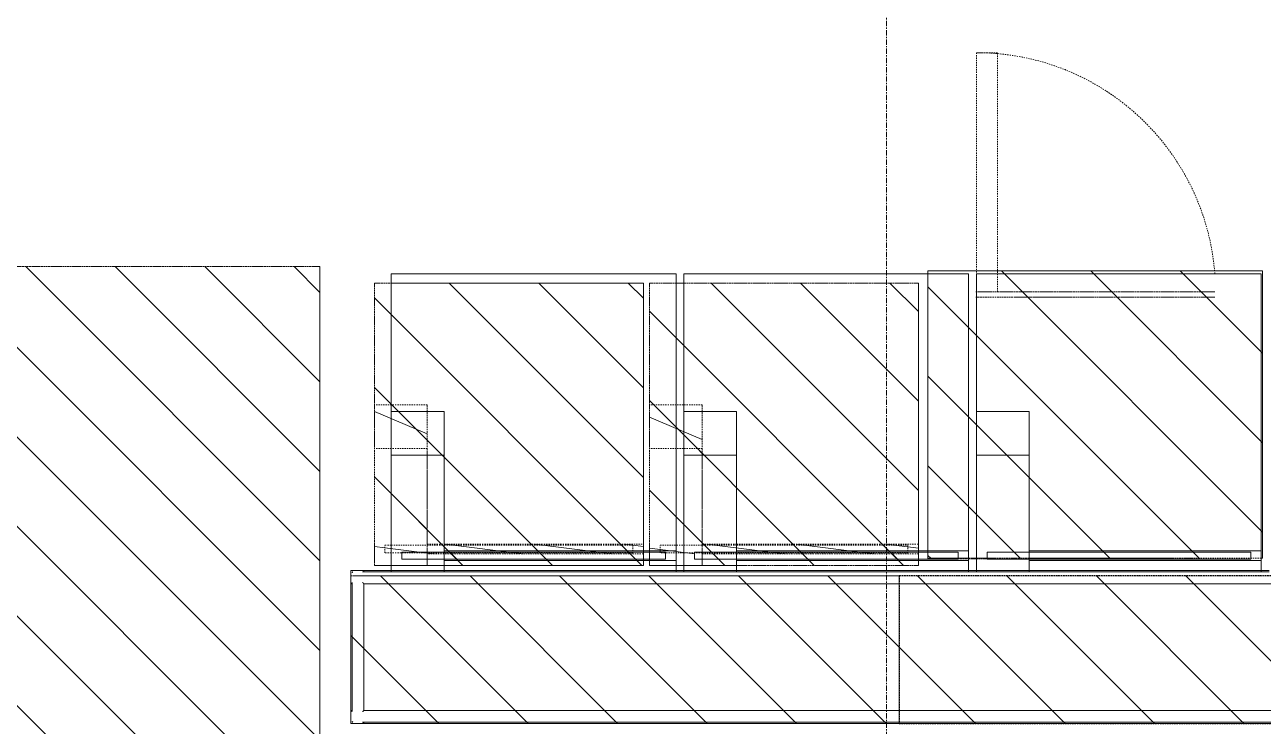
# Model space of a CAD drawing. Header units: inches. Extents: x 12491 to 15223, y 922 to 3433.
# Drawn here: x 13978.3 to 14095.7, y 2187 to 2253.4 of the extents above; entities that cross this region are included whole.
import ezdxf

# ---------------------------------------------------------------- set-up
doc = ezdxf.new("R2010")
doc.units = ezdxf.units.IN
doc.header["$MEASUREMENT"] = 0
doc.linetypes.add('Demolished', pattern=[0.1875, 0.125, -0.0625])
doc.linetypes.add('Grid Line 1_2_', pattern=[0.875, 0.5, -0.125, 0.125, -0.125])
for name, color, linetype, lineweight in [('A-DOOR-1', 31, 'Continuous', 9), ('A-DOOR-3', 31, 'Continuous', 13), ('A-DOOR-4', 31, 'Continuous', 20), ('A-WALL-10', 241, 'Demolished', 30), ('A-WALL-4', 1, 'Demolished', 13), ('A-WALL-5', 10, 'Demolished', 9), ('A-WALL-9', 7, 'Demolished', 30), ('A-WALL-PATT-4', 10, 'Demolished', 9), ('I-FURN-2', 254, 'Demolished', 9), ('I-FURN-3', 10, 'Demolished', 9), ('M-EQPM-1', 50, 'Continuous', 9), ('M-EQPM-2', 10, 'Demolished', 9), ('M-EQPM-3', 21, 'Demolished', 9), ('M-EQPM-4', 254, 'Demolished', 9), ('S-BEAM', 12, 'Continuous', 9), ('S-GRID-1', 1, 'Grid Line 1_2_', 9)]:
    doc.layers.add(name, color=color, linetype=linetype, lineweight=lineweight)
pattern_1 = [(135, (1100.899, 0), (-4.2426407, -4.2426407), [])]
pattern_2 = [(315, (12953.707, 2228.953), (4.2426407, 4.2426407), [])]
pattern_3 = [(352.929, (12953.707, 54.23), (4.24298262, 0.525690454), [])]
pattern_4 = [(315, (12927.624, 2228.953), (4.2426407, 4.2426407), [])]
pattern_5 = [(352.929, (12927.624, 54.23), (4.24298262, 0.525690454), [])]
pattern_6 = [(315, (12983.236, 2230.12), (4.2426407, 4.2426407), [])]

# ---------------------------------------------------------------- blocks, each defined once
blk = doc.blocks.new('Single-Flush1 - Existing 3_ 4_ x 7_ 0_-897477-DEMO _ NEW PLAN SUPERIMPOSED - 1ST FLOOR')
at = {"layer": 'A-DOOR-1'}
blk.add_arc((20, -3.62), 40.07, 180, 267.1388, dxfattribs=at)
at = {"layer": 'A-DOOR-4'}
for p, q in [((18, -3.62), (18, -43.64)), ((20, -3.62), (18, -3.62)), ((20, -3.62), (20, -43.64)), ((20, -43.64), (18, -43.64))]:
    blk.add_line(p, q, dxfattribs=at)
blk = doc.blocks.new('Table-Rectangular - 72_ x 30_-V19-DEMO _ NEW PLAN SUPERIMPOSED - 1ST FLOOR')
at = {"layer": 'I-FURN-3'}
h = blk.add_hatch(dxfattribs=at)
h.set_pattern_fill('FP_16', color=256, style=0, pattern_type=2)
h.set_pattern_definition([(225, (2194.516, -12890.344), (4.2426407, -4.2426407), [])])
h.paths.add_polyline_path([(36, 15), (-36, 15), (-36, -15), (36, -15)], flags=0)
at = {"layer": 'I-FURN-2'}
for p, q in [((-36, -15), (-36, 15)), ((-36, 15), (36, 15)), ((36, 15), (36, -15)), ((36, -15), (-36, -15))]:
    blk.add_line(p, q, dxfattribs=at)
at = {"layer": 'I-FURN-3'}
for p, q in [((36, 15), (-36, 15)), ((-36, 15), (-36, -15)), ((36, -15), (36, 15)), ((-36, -15), (36, -15))]:
    blk.add_line(p, q, dxfattribs=at)
blk = doc.blocks.new('_Front Washer - MAT12-V36-DEMO _ NEW PLAN SUPERIMPOSED - 1ST FLOOR')
at = {"layer": 'M-EQPM-2'}
h = blk.add_hatch(dxfattribs=at)
h.set_pattern_fill('FP_51', color=256, style=0, pattern_type=2)
h.set_pattern_definition(pattern_2)
h.paths.add_polyline_path([(-8.39, 26.75), (-8.39, 25.66), (12.11, 25.66), (12.11, 26.75), (-5.7, 26.75)], flags=0)
h = blk.add_hatch(dxfattribs=at)
h.set_pattern_fill('FP_51', color=256, style=0, pattern_type=2)
h.set_pattern_definition(pattern_2)
h.paths.add_polyline_path([(0.87, 26.75), (-8.39, 26.75), (-8.39, 0), (17.11, 0), (17.11, 26.75), (7.44, 26.75)], flags=0)
h = blk.add_hatch(dxfattribs=at)
h.set_pattern_fill('FP_51', color=256, style=0, pattern_type=2)
h.set_pattern_definition(pattern_2)
h.paths.add_polyline_path([(14.01, 26.75), (12.11, 26.75), (12.11, 15.69), (17.11, 15.69), (17.11, 26.75)], flags=0)
h = blk.add_hatch(dxfattribs=at)
h.set_pattern_fill('FP_53', color=256, style=0, pattern_type=2)
h.set_pattern_definition(pattern_3)
h.paths.add_polyline_path([(17.11, 25.66), (-8.39, 25.66), (-8.39, 24.75), (17.11, 24.75), (17.11, 25.07)], flags=0)
h.paths.add_polyline_path([(-7.39, 25.56), (16.11, 25.56), (16.11, 24.84), (-7.39, 24.84), (-7.39, 25.07)], flags=0)
h = blk.add_hatch(dxfattribs=at)
h.set_pattern_fill('FP_53', color=256, style=0, pattern_type=2)
h.set_pattern_definition(pattern_3)
h.paths.add_polyline_path([(-7.39, 25.56), (-7.39, 24.84), (16.11, 24.84), (16.11, 25.56), (-5.7, 25.56)], flags=0)
h = blk.add_hatch(dxfattribs=at)
h.set_pattern_fill('FP_52', color=256, style=0, pattern_type=2)
h.set_pattern_definition([(337.09, (12953.707, 393.806), (4.2425945, 1.7928471), [])])
h.paths.add_polyline_path([(12.11, 15.69), (12.11, 11.55), (17.11, 11.55), (17.11, 15.69)], flags=0)
for p, q in [((-8.39, 26.75), (13.84, 26.75)), ((-8.39, 26.28), (-8.39, 26.75)), ((-8.39, 25.66), (-8.39, 26.75)), ((-8.39, 26.75), (8.84, 26.75)), ((13.84, 26.75), (-8.39, 26.75)), ((-8.39, 26.75), (-8.39, 26.28)), ((-8.39, 26.28), (-8.39, 26.75)), ((-8.39, 26.75), (13.84, 26.75)), ((-8.39, 25.4), (-8.39, 26.26)), ((-8.39, 26.26), (-8.39, 25.4)), ((-8.39, 25.4), (-8.39, 26.26)), ((12.11, 15.69), (12.11, 26.75)), ((12.11, 26.75), (12.11, 25.66)), ((17.11, 26.75), (12.11, 26.75)), ((13.84, 26.75), (14.59, 26.75)), ((14.59, 26.75), (17.11, 26.75)), ((17.11, 26.75), (14.59, 26.75)), ((14.59, 26.75), (17.11, 26.75)), ((17.11, 26.75), (17.11, 15.69)), ((17.11, 26.28), (17.11, 26.75)), ((17.11, 26.28), (17.11, 26.75)), ((17.11, 26.75), (17.11, 26.28)), ((17.11, 25.66), (17.11, 26.27)), ((17.11, 25.66), (17.11, 26.27)), ((17.11, 26.27), (17.11, 25.66)), ((-8.39, 24.75), (-8.39, 25.66)), ((-8.39, 25.66), (8.84, 25.66)), ((-8.39, 24.75), (-8.39, 25.38)), ((8.84, 24.75), (-8.39, 24.75)), ((-8.39, 24.75), (-8.39, 0)), ((-8.39, 0), (-8.39, 24.75)), ((-7.39, 24.84), (-7.39, 25.56)), ((-7.39, 25.56), (8.84, 25.56)), ((8.84, 24.84), (-7.39, 24.84)), ((12.11, 25.66), (12.11, 24.75)), ((12.11, 25.56), (13.84, 25.56)), ((13.84, 24.84), (12.11, 24.84)), ((12.11, 24.75), (12.11, 12.18)), ((17.11, 25.39), (17.11, 25.66)), ((17.11, 25.39), (17.11, 25.66)), ((17.11, 25.66), (17.11, 25.39)), ((17.11, 24.75), (17.11, 25.38)), ((17.11, 24.75), (17.11, 25.38)), ((17.11, 25.38), (17.11, 24.75)), ((17.11, 24.75), (17.11, 11.55)), ((12.11, 11.55), (12.11, 15.69)), ((12.11, 15.69), (17.11, 15.69)), ((17.11, 15.69), (17.11, 11.55)), ((12.11, 11.55), (17.11, 11.55)), ((17.11, 0), (17.11, 11.55)), ((17.11, 11.55), (17.11, 0)), ((-8.39, 0), (17.11, 0)), ((13.84, 0), (-8.39, 0)), ((17.11, 0), (14.59, 0))]:
    blk.add_line(p, q, dxfattribs=at)
at = {"layer": 'M-EQPM-3'}
for p, q in [((8.84, 26.75), (12.11, 26.75)), ((8.84, 25.66), (12.11, 25.66)), ((8.84, 25.56), (12.11, 25.56)), ((12.11, 24.84), (8.84, 24.84)), ((12.11, 24.75), (8.84, 24.75))]:
    blk.add_line(p, q, dxfattribs=at)
at = {"layer": 'M-EQPM-4'}
for p, q in [((13.84, 26.75), (14.59, 26.75)), ((14.59, 26.75), (13.84, 26.75)), ((-8.39, 24.75), (-8.39, 25.38)), ((-8.39, 25.38), (-8.39, 24.75)), ((13.84, 25.56), (16.11, 25.56)), ((16.11, 24.84), (13.84, 24.84)), ((16.11, 25.56), (16.11, 24.84)), ((17.11, 11.55), (17.11, 24.75)), ((17.11, 11.55), (17.11, 24.75)), ((12.11, 12.18), (12.11, 11.55)), ((14.59, 0), (13.84, 0))]:
    blk.add_line(p, q, dxfattribs=at)
blk = doc.blocks.new('_Front Washer - MAT12-V37-DEMO _ NEW PLAN SUPERIMPOSED - 1ST FLOOR')
at = {"layer": 'M-EQPM-2'}
h = blk.add_hatch(dxfattribs=at)
h.set_pattern_fill('FP_54', color=256, style=0, pattern_type=2)
h.set_pattern_definition(pattern_4)
h.paths.add_polyline_path([(-8.39, 26.75), (-8.39, 25.66), (12.11, 25.66), (12.11, 26.75), (-5.51, 26.75)], flags=0)
h = blk.add_hatch(dxfattribs=at)
h.set_pattern_fill('FP_54', color=256, style=0, pattern_type=2)
h.set_pattern_definition(pattern_4)
h.paths.add_polyline_path([(17.11, 26.75), (-8.39, 26.75), (-8.39, 0), (17.11, 0), (17.11, 25.66)], flags=0)
h = blk.add_hatch(dxfattribs=at)
h.set_pattern_fill('FP_54', color=256, style=0, pattern_type=2)
h.set_pattern_definition(pattern_4)
h.paths.add_polyline_path([(14.2, 26.75), (12.11, 26.75), (12.11, 15.69), (17.11, 15.69), (17.11, 26.75)], flags=0)
h = blk.add_hatch(dxfattribs=at)
h.set_pattern_fill('FP_56', color=256, style=0, pattern_type=2)
h.set_pattern_definition(pattern_5)
h.paths.add_polyline_path([(15.51, 25.66), (-8.39, 25.66), (-8.39, 24.75), (17.11, 24.75), (17.11, 25.66)], flags=0)
h.paths.add_polyline_path([(-2.22, 25.56), (16.11, 25.56), (16.11, 24.84), (-7.39, 24.84), (-7.39, 25.56), (-5.51, 25.56)], flags=0)
h = blk.add_hatch(dxfattribs=at)
h.set_pattern_fill('FP_56', color=256, style=0, pattern_type=2)
h.set_pattern_definition(pattern_5)
h.paths.add_polyline_path([(-2.22, 25.56), (-7.39, 25.56), (-7.39, 24.84), (16.11, 24.84), (16.11, 25.56), (1.06, 25.56)], flags=0)
h = blk.add_hatch(dxfattribs=at)
h.set_pattern_fill('FP_55', color=256, style=0, pattern_type=2)
h.set_pattern_definition([(337.09, (12927.624, 393.806), (4.2425945, 1.7928471), [])])
h.paths.add_polyline_path([(12.11, 15.69), (12.11, 11.55), (17.11, 11.55), (17.11, 15.69)], flags=0)
for p, q in [((-8.39, 26.75), (15.51, 26.75)), ((-8.39, 26.28), (-8.39, 26.75)), ((-8.39, 25.66), (-8.39, 26.75)), ((-8.39, 26.75), (10.51, 26.75)), ((15.51, 26.75), (-8.39, 26.75)), ((-8.39, 26.75), (-8.39, 26.28)), ((-8.39, 26.28), (-8.39, 26.75)), ((-8.39, 26.75), (15.51, 26.75)), ((-8.39, 25.39), (-8.39, 26.27)), ((-8.39, 26.27), (-8.39, 25.39)), ((-8.39, 25.39), (-8.39, 26.27)), ((12.11, 15.69), (12.11, 26.75)), ((12.11, 26.75), (12.11, 25.66)), ((17.11, 26.75), (12.11, 26.75)), ((15.51, 26.75), (17.11, 26.75)), ((17.11, 26.75), (17.11, 15.69)), ((17.11, 26.75), (17.11, 25.66)), ((-8.39, 24.75), (-8.39, 25.66)), ((-8.39, 25.66), (10.51, 25.66)), ((-8.39, 24.75), (-8.39, 25.38)), ((10.51, 24.75), (-8.39, 24.75)), ((-8.39, 24.75), (-8.39, 0)), ((-8.39, 0), (-8.39, 24.75)), ((-7.39, 24.84), (-7.39, 25.56)), ((-7.39, 25.56), (10.51, 25.56)), ((10.51, 24.84), (-7.39, 24.84)), ((12.11, 25.66), (12.11, 24.75)), ((12.11, 25.56), (15.51, 25.56)), ((15.51, 24.84), (12.11, 24.84)), ((12.11, 24.75), (12.11, 12.18)), ((17.11, 24.75), (17.11, 25.66)), ((17.11, 24.75), (17.11, 25.66)), ((17.11, 25.66), (17.11, 24.75)), ((17.11, 24.75), (17.11, 11.55)), ((12.11, 11.55), (12.11, 15.69)), ((12.11, 15.69), (17.11, 15.69)), ((17.11, 15.69), (17.11, 11.55)), ((12.11, 11.55), (17.11, 11.55)), ((17.11, 0), (17.11, 11.55)), ((-8.39, 0), (17.11, 0)), ((15.51, 0), (-8.39, 0))]:
    blk.add_line(p, q, dxfattribs=at)
at = {"layer": 'M-EQPM-3'}
for p, q in [((10.51, 26.75), (12.11, 26.75)), ((10.51, 25.66), (12.11, 25.66)), ((10.51, 25.56), (12.11, 25.56)), ((12.11, 24.84), (10.51, 24.84)), ((12.11, 24.75), (10.51, 24.75))]:
    blk.add_line(p, q, dxfattribs=at)
at = {"layer": 'M-EQPM-4'}
for p, q in [((15.51, 26.75), (17.11, 26.75)), ((17.11, 26.75), (15.51, 26.75)), ((17.11, 25.66), (17.11, 26.75)), ((17.11, 25.66), (17.11, 26.75)), ((-8.39, 24.75), (-8.39, 25.38)), ((-8.39, 25.38), (-8.39, 24.75)), ((15.51, 25.56), (16.11, 25.56)), ((16.11, 24.84), (15.51, 24.84)), ((16.11, 25.56), (16.11, 24.84)), ((17.11, 11.55), (17.11, 24.75)), ((17.11, 11.55), (17.11, 24.75)), ((12.11, 12.18), (12.11, 11.55)), ((17.11, 11.55), (17.11, 0)), ((17.11, 0), (15.51, 0))]:
    blk.add_line(p, q, dxfattribs=at)
blk = doc.blocks.new('_Stacked Dryer - D6 - DG26CS-V44-DEMO _ NEW PLAN SUPERIMPOSED - 1ST FLOOR')
at = {"layer": 'M-EQPM-2'}
h = blk.add_hatch(dxfattribs=at)
h.set_pattern_fill('FP_60', color=256, style=0, pattern_type=2)
h.set_pattern_definition(pattern_6)
h.paths.add_polyline_path([(17.26, 27.25), (-11.51, 27.25), (-11.51, 0), (20.24, 0), (20.24, 27.25)], flags=0)
h = blk.add_hatch(dxfattribs=at)
h.set_pattern_fill('FP_60', color=256, style=0, pattern_type=2)
h.set_pattern_definition(pattern_6)
h.paths.add_polyline_path([(-2.51, 27.31), (-5.51, 27.31), (-5.51, 27.25), (-2.51, 27.25)], flags=0)
h = blk.add_hatch(dxfattribs=at)
h.set_pattern_fill('FP_60', color=256, style=0, pattern_type=2)
h.set_pattern_definition(pattern_6)
h.paths.add_polyline_path([(16.37, 27.31), (14.24, 27.27), (14.24, 27.25), (20.24, 27.25), (20.24, 27.31), (17.26, 27.31)], flags=0)
for p, q in [((20.24, 27.25), (-11.51, 27.25)), ((-11.51, 27.25), (-11.51, 0)), ((-11.38, 27.25), (-5.51, 27.25)), ((-2.51, 27.31), (-5.51, 27.31)), ((-5.51, 27.31), (-5.51, 27.25)), ((-2.51, 27.25), (-5.51, 27.25)), ((-5.51, 27.25), (-2.51, 27.25)), ((-5.51, 27.25), (-2.51, 27.25)), ((-2.51, 27.31), (-2.51, 27.25)), ((-2.51, 27.25), (10.62, 27.25)), ((10.62, 27.25), (14.24, 27.25)), ((14.62, 27.31), (14.24, 27.31)), ((14.24, 27.31), (14.62, 27.31)), ((14.24, 27.31), (14.24, 27.25)), ((14.24, 27.31), (14.24, 27.25)), ((15.62, 27.25), (14.24, 27.25)), ((14.24, 27.25), (15.62, 27.25)), ((14.24, 27.25), (15.62, 27.25)), ((15.62, 27.31), (14.64, 27.31)), ((14.64, 27.31), (15.62, 27.31)), ((15.62, 27.31), (16.37, 27.31)), ((15.62, 27.25), (16.37, 27.25)), ((15.62, 27.25), (16.37, 27.25)), ((17.36, 27.31), (16.37, 27.31)), ((17.26, 27.25), (16.37, 27.25)), ((16.37, 27.25), (17.26, 27.25)), ((16.37, 27.25), (17.26, 27.25)), ((20.24, 27.25), (17.28, 27.25)), ((17.28, 27.25), (20.24, 27.25)), ((17.28, 27.25), (20.24, 27.25)), ((20.24, 27.31), (17.37, 27.31)), ((20.24, 27.31), (20.24, 27.25)), ((20.24, 0), (20.24, 27.25)), ((20.24, 27.25), (20.24, 26.56)), ((20.24, 26.54), (20.24, 0.29)), ((13.64, 2), (13.64, -20.68)), ((15.64, -20.68), (15.64, 2)), ((-11.51, 0), (20.24, 0)), ((13.64, -20.68), (15.64, -20.68))]:
    blk.add_line(p, q, dxfattribs=at)
blk.add_arc((15.64, 2), 22.68, 184.3791, 270, dxfattribs=at)
at = {"layer": 'M-EQPM-4'}
for p, q in [((-11.51, 0), (-11.51, 27.25)), ((-11.51, 27.25), (-11.38, 27.25)), ((-5.51, 27.31), (-2.51, 27.31)), ((-5.51, 27.31), (-5.51, 27.25)), ((-2.51, 27.25), (-2.51, 27.31)), ((16.37, 27.31), (15.62, 27.31)), ((16.37, 27.25), (15.62, 27.25)), ((16.37, 27.31), (17.36, 27.31)), ((17.37, 27.31), (20.24, 27.31)), ((20.24, 27.25), (20.24, 27.31)), ((15.7, 2.5), (-6.98, 2.5)), ((-6.98, 2.5), (7.86, 2.5)), ((7.86, 2.5), (11.95, 2.5)), ((11.95, 2.5), (13.53, 2.5)), ((13.53, 2.5), (14.72, 2.5)), ((14.72, 2.5), (15.7, 2.5)), ((15.7, 2), (-6.98, 2)), ((-6.98, 2), (15.7, 2)), ((20.24, 0), (-11.51, 0)), ((20.11, 0), (-11.39, 0)), ((-8.39, 0), (17.11, 0)), ((-4.94, 0), (-0.69, 0)), ((13.67, 0), (-4.94, 0)), ((-2.33, 0), (-4.94, 0)), ((-4.94, 0), (13.67, 0)), ((13.23, 0), (-4.94, 0)), ((-0.69, 0), (-2.33, 0)), ((-0.69, 0), (1.22, 0)), ((1.22, 0), (-0.69, 0)), ((1.22, 0), (5.42, 0)), ((3.3, 0), (1.22, 0)), ((7.5, 0), (3.3, 0)), ((5.42, 0), (7.5, 0)), ((7.5, 0), (9.41, 0)), ((9.41, 0), (7.5, 0)), ((9.41, 0), (11.05, 0)), ((11.05, 0), (12.35, 0)), ((13.24, 0), (11.05, 0)), ((12.35, 0), (13.24, 0)), ((13.66, 0), (13.23, 0)), ((13.24, 0), (13.67, 0)), ((13.67, 0), (13.24, 0)), ((20.24, 0.29), (20.24, 0)), ((-11.51, 0), (20.24, 0)), ((-11.39, 0), (-8.39, 0)), ((-4.94, 0), (13.66, 0)), ((11.05, 0), (9.41, 0)), ((17.11, 0), (20.11, 0))]:
    blk.add_line(p, q, dxfattribs=at)
blk = doc.blocks.new('_Front Washer - MAH21-V156-DEMO _ NEW PLAN SUPERIMPOSED - 1ST FLOOR')
at = {"layer": 'M-EQPM-1'}
for p, q in [((-9.14, 28.25), (17.86, 28.25)), ((-9.14, 28.13), (-9.14, 28.25)), ((-9.14, 28.13), (-9.14, 28.25)), ((-9.14, 28.25), (12.86, 28.25)), ((17.86, 28.25), (-9.14, 28.25)), ((-9.14, 28.25), (-9.14, 28.13)), ((-9.14, 28.25), (17.86, 28.25)), ((12.86, 17.19), (12.86, 28.25)), ((12.86, 28.25), (12.86, 28.13)), ((17.86, 28.25), (12.86, 28.25)), ((17.86, 28.25), (17.86, 27.63)), ((17.86, 28.15), (17.86, 28.25)), ((17.86, 28.15), (17.86, 28.25)), ((-9.14, 27.63), (-9.14, 28.13)), ((-9.14, 27.63), (-9.14, 28.13)), ((-9.14, 28.13), (-9.14, 27.63)), ((-9.14, 27.63), (-9.14, 28.13)), ((-9.14, 26.53), (-9.14, 27.63)), ((-9.14, 27.16), (-9.14, 27.63)), ((-9.14, 27.63), (-9.14, 26.53)), ((-9.14, 26.53), (-9.14, 27.63)), ((-9.14, 26.53), (-9.14, 27.16)), ((-9.14, 27.16), (-6.62, 27.16)), ((-8.14, 26.53), (-8.14, 27.03)), ((-8.14, 27.03), (-6.62, 27.03)), ((-6.62, 27.16), (-6.04, 27.16)), ((-6.62, 27.03), (-6.04, 27.03)), ((-6.04, 27.16), (12.86, 27.16)), ((-6.04, 27.03), (12.86, 27.03)), ((12.86, 28.13), (12.86, 27.63)), ((12.86, 27.63), (12.86, 27.16)), ((12.86, 27.16), (12.86, 26.53)), ((12.86, 27.03), (16.86, 27.03)), ((16.86, 27.03), (16.86, 26.53)), ((17.86, 27.63), (17.86, 28.13)), ((17.86, 27.63), (17.86, 28.13)), ((17.86, 28.13), (17.86, 27.63)), ((17.86, 27.63), (17.86, 17.19)), ((17.86, 27.16), (17.86, 27.63)), ((17.86, 27.16), (17.86, 27.63)), ((17.86, 27.63), (17.86, 27.16)), ((17.86, 26.52), (17.86, 27.16)), ((17.86, 26.52), (17.86, 27.16)), ((17.86, 27.16), (17.86, 26.52)), ((-9.14, 26.25), (-9.14, 26.52)), ((-9.14, 26.25), (-9.14, 26.52)), ((-9.14, 26.52), (-9.14, 26.25)), ((-9.14, 26.25), (-9.14, 26.52)), ((-6.62, 26.25), (-9.14, 26.25)), ((-9.14, 26.25), (-9.14, 25.63)), ((-9.14, 25.63), (-9.14, 26.25)), ((-8.14, 26.37), (-8.14, 26.53)), ((-6.62, 26.37), (-8.14, 26.37)), ((-6.04, 26.37), (-6.62, 26.37)), ((-6.04, 26.25), (-6.62, 26.25)), ((12.86, 26.37), (-6.04, 26.37)), ((12.86, 26.25), (-6.04, 26.25)), ((12.86, 26.5), (12.86, 26.25)), ((14.46, 26.37), (12.86, 26.37)), ((12.86, 26.25), (12.86, 25.65)), ((16.86, 26.37), (14.46, 26.37)), ((16.86, 26.52), (16.86, 26.37)), ((17.86, 26.25), (17.86, 26.52)), ((17.86, 26.25), (17.86, 26.52)), ((17.86, 26.52), (17.86, 26.25)), ((17.86, 25.63), (17.86, 26.25)), ((17.86, 25.63), (17.86, 26.25)), ((17.86, 26.25), (17.86, 25.63)), ((-9.14, 25.63), (-9.14, 12.43)), ((-9.14, 12.43), (-9.14, 25.63)), ((12.86, 25.63), (12.86, 13.05)), ((17.86, 13.05), (17.86, 25.63)), ((17.86, 13.05), (17.86, 25.63)), ((17.86, 25.63), (17.86, 13.05)), ((12.86, 13.05), (12.86, 17.19)), ((12.86, 17.19), (14.46, 17.19)), ((14.46, 17.19), (17.86, 17.19)), ((17.86, 17.19), (17.86, 13.05)), ((12.86, 13.05), (14.46, 13.05)), ((14.46, 13.05), (17.86, 13.05)), ((17.86, 12.43), (17.86, 13.05)), ((17.86, 13.05), (17.86, 12.43)), ((-9.14, 12.43), (-9.14, 0)), ((-9.14, 0.87), (-9.14, 12.43)), ((17.86, 0), (17.86, 12.43)), ((17.86, 12.43), (17.86, 0.87)), ((-9.14, 0), (-9.14, 0.87)), ((-9.14, 0), (17.86, 0)), ((17.86, 0), (-9.14, 0)), ((17.86, 0.87), (17.86, 0))]:
    blk.add_line(p, q, dxfattribs=at)
blk = doc.blocks.new('_Front Washer - MAH21-V157-DEMO _ NEW PLAN SUPERIMPOSED - 1ST FLOOR')
at = {"layer": 'M-EQPM-1'}
for p, q in [((-9.14, 28.25), (17.86, 28.25)), ((-9.14, 28.12), (-9.14, 28.25)), ((-9.14, 28.12), (-9.14, 28.25)), ((-9.14, 28.25), (12.86, 28.25)), ((17.86, 28.25), (-9.14, 28.25)), ((-9.14, 28.25), (-9.14, 28.12)), ((-9.14, 28.25), (17.86, 28.25)), ((12.86, 17.19), (12.86, 28.25)), ((12.86, 28.25), (12.86, 28.12)), ((17.86, 28.25), (12.86, 28.25)), ((17.86, 28.25), (17.86, 27.63)), ((17.86, 28.12), (17.86, 28.25)), ((17.86, 28.12), (17.86, 28.25)), ((-9.14, 26.96), (-9.14, 28.12)), ((-9.14, 27.16), (-9.14, 28.12)), ((-9.14, 28.12), (-9.14, 26.96)), ((-9.14, 27.02), (-9.14, 28.12)), ((-9.14, 26.96), (-9.14, 27.16)), ((-9.14, 27.16), (-4.37, 27.16)), ((-9.14, 26.25), (-9.14, 27.02)), ((-8.14, 26.96), (-8.14, 27.03)), ((-8.14, 27.03), (-4.37, 27.03)), ((-4.37, 27.16), (12.86, 27.16)), ((-4.37, 27.03), (12.86, 27.03)), ((12.86, 28.12), (12.86, 27.63)), ((12.86, 27.63), (12.86, 27.16)), ((12.86, 27.16), (12.86, 26.53)), ((12.86, 27.03), (16.86, 27.03)), ((16.86, 27.03), (16.86, 26.53)), ((17.86, 27.63), (17.86, 28.12)), ((17.86, 27.63), (17.86, 28.12)), ((17.86, 28.12), (17.86, 27.63)), ((17.86, 27.63), (17.86, 17.19)), ((17.86, 27.16), (17.86, 27.63)), ((17.86, 27.16), (17.86, 27.63)), ((17.86, 27.63), (17.86, 27.16)), ((17.86, 26.53), (17.86, 27.16)), ((17.86, 26.53), (17.86, 27.16)), ((17.86, 27.16), (17.86, 26.53)), ((-9.14, 26.25), (-9.14, 26.96)), ((-9.14, 26.25), (-9.14, 26.96)), ((-9.14, 26.96), (-9.14, 26.25)), ((-5.28, 26.25), (-9.14, 26.25)), ((-9.14, 26.25), (-9.14, 0)), ((-9.14, 0), (-9.14, 26.25)), ((-8.14, 26.37), (-8.14, 26.96)), ((-5.28, 26.37), (-8.14, 26.37)), ((-4.37, 26.37), (-5.28, 26.37)), ((-4.37, 26.25), (-5.28, 26.25)), ((12.86, 26.37), (-4.37, 26.37)), ((12.86, 26.25), (-4.37, 26.25)), ((12.86, 26.5), (12.86, 26.25)), ((16.13, 26.37), (12.86, 26.37)), ((12.86, 26.25), (12.86, 25.66)), ((16.86, 26.37), (16.13, 26.37)), ((16.86, 26.51), (16.86, 26.37)), ((17.86, 26.25), (17.86, 26.52)), ((17.86, 26.25), (17.86, 26.52)), ((17.86, 26.52), (17.86, 26.25)), ((17.86, 25.64), (17.86, 26.25)), ((17.86, 25.64), (17.86, 26.25)), ((17.86, 26.25), (17.86, 25.64)), ((12.86, 25.63), (12.86, 13.05)), ((17.86, 13.05), (17.86, 25.63)), ((17.86, 13.05), (17.86, 25.63)), ((17.86, 25.63), (17.86, 13.05)), ((12.86, 13.05), (12.86, 17.19)), ((12.86, 17.19), (16.13, 17.19)), ((16.13, 17.19), (17.86, 17.19)), ((17.86, 17.19), (17.86, 13.05)), ((12.86, 13.05), (16.13, 13.05)), ((16.13, 13.05), (17.86, 13.05)), ((17.86, 12.43), (17.86, 13.05)), ((17.86, 13.05), (17.86, 12.43)), ((17.86, 0), (17.86, 12.43)), ((17.86, 12.43), (17.86, 0.88)), ((-9.14, 0), (-5.28, 0)), ((-5.28, 0), (-9.14, 0)), ((-5.28, 0), (17.86, 0)), ((17.86, 0), (-5.28, 0)), ((17.86, 0.88), (17.86, 0))]:
    blk.add_line(p, q, dxfattribs=at)
blk = doc.blocks.new('_Front Washer - MAH21-V158-DEMO _ NEW PLAN SUPERIMPOSED - 1ST FLOOR')
at = {"layer": 'M-EQPM-1'}
for p, q in [((-9.14, 28.25), (17.86, 28.25)), ((-9.14, 28.13), (-9.14, 28.25)), ((-9.14, 28.13), (-9.14, 28.25)), ((-9.14, 28.25), (12.86, 28.25)), ((17.86, 28.25), (-9.14, 28.25)), ((-9.14, 28.25), (-9.14, 28.13)), ((-9.14, 28.25), (17.86, 28.25)), ((12.86, 26.96), (12.86, 28.25)), ((12.86, 28.25), (12.86, 28.13)), ((17.86, 28.25), (12.86, 28.25)), ((17.86, 28.25), (17.86, 26.96)), ((17.86, 28.13), (17.86, 28.25)), ((17.86, 28.13), (17.86, 28.25)), ((-9.14, 26.96), (-9.14, 28.13)), ((-9.14, 27.16), (-9.14, 28.13)), ((-9.14, 28.13), (-9.14, 26.96)), ((-9.14, 26.96), (-9.14, 28.13)), ((-9.14, 26.96), (-9.14, 27.16)), ((-9.14, 27.16), (12.86, 27.16)), ((-8.14, 26.96), (-8.14, 27.03)), ((-8.14, 27.03), (12.86, 27.03)), ((12.86, 28.13), (12.86, 27.16)), ((12.86, 27.16), (12.86, 26.96)), ((12.86, 27.03), (16.86, 27.03)), ((16.86, 27.03), (16.86, 26.96)), ((17.86, 27.16), (17.86, 28.13)), ((17.86, 27.16), (17.86, 28.13)), ((17.86, 28.13), (17.86, 27.16)), ((17.86, 26.96), (17.86, 27.16)), ((17.86, 26.96), (17.86, 27.16)), ((17.86, 27.16), (17.86, 27.02)), ((17.86, 27.02), (17.86, 26.25)), ((-9.14, 26.25), (-9.14, 26.96)), ((-9.14, 26.25), (-9.14, 26.96)), ((-9.14, 26.96), (-9.14, 26.25)), ((-9.14, 26.25), (-9.14, 26.96)), ((12.86, 26.25), (-9.14, 26.25)), ((-9.14, 26.25), (-9.14, 0)), ((-9.14, 0), (-9.14, 26.25)), ((-8.14, 26.37), (-8.14, 26.96)), ((12.86, 26.37), (-8.14, 26.37)), ((12.86, 17.19), (12.86, 26.96)), ((12.86, 26.96), (12.86, 26.25)), ((16.86, 26.37), (12.86, 26.37)), ((12.86, 26.25), (12.86, 13.05)), ((16.86, 26.96), (16.86, 26.37)), ((17.86, 26.96), (17.86, 17.19)), ((17.86, 26.25), (17.86, 26.96)), ((17.86, 26.25), (17.86, 26.96)), ((17.86, 13.05), (17.86, 26.25)), ((17.86, 13.05), (17.86, 26.25)), ((17.86, 26.25), (17.86, 13.05)), ((12.86, 13.05), (12.86, 17.19)), ((12.86, 17.19), (17.86, 17.19)), ((17.86, 17.19), (17.86, 13.05)), ((12.86, 13.05), (17.86, 13.05)), ((17.86, 2.21), (17.86, 13.05)), ((17.86, 13.05), (17.86, 2.21)), ((17.86, 1.71), (17.86, 2.21)), ((17.86, 2.21), (17.86, 1.71)), ((17.86, 0), (17.86, 1.71)), ((17.86, 1.71), (17.86, 0)), ((-9.14, 0), (17.86, 0)), ((17.86, 0), (-9.14, 0))]:
    blk.add_line(p, q, dxfattribs=at)
blk = doc.blocks.new('Plumbing Bulkhead - EX_ BULKHEAD 4-964323-DEMO _ NEW PLAN SUPERIMPOSED - 1ST FLOOR')
at = {"layer": 'S-BEAM'}
for p, q in [((0, 14.5), (173, 14.5)), ((1.12, 14.37), (171.87, 14.37)), ((1.25, 14.5), (171.75, 14.5)), ((171.75, 14.5), (1.25, 14.5)), ((121, 14.5), (52, 14.5)), ((171.75, 14.5), (121, 14.5)), ((171.75, 14.5), (173, 14.5)), ((173, 13.25), (173, 14.5)), ((173, 14.5), (173, 0)), ((1.25, 13.25), (171.75, 13.25)), ((171.75, 13.25), (1.25, 13.25)), ((1.25, 13.25), (171.75, 13.25)), ((171.75, 13.25), (171.75, 1.25)), ((171.75, 1.25), (171.75, 13.25)), ((171.75, 13.25), (171.75, 1.25)), ((172.87, 13.37), (172.87, 1.12)), ((173, 1.25), (173, 13.25)), ((173, 1.25), (173, 13.25)), ((173, 13.25), (173, 1.25)), ((171.75, 1.25), (1.25, 1.25)), ((1.25, 1.25), (171.75, 1.25)), ((171.75, 1.25), (1.25, 1.25)), ((173, 0.5), (173, 1.25)), ((86.65, 0.12), (85.9, 0.12)), ((113.65, 0.12), (86.65, 0.12)), ((114.4, 0.12), (113.65, 0.12)), ((141.4, 0.12), (114.4, 0.12)), ((142.15, 0.12), (141.4, 0.12)), ((169.15, 0.12), (142.15, 0.12)), ((171.87, 0.12), (169.15, 0.12)), ((173, 0), (173, 0.5)), ((85.9, 0), (108.65, 0)), ((86.65, 0), (85.9, 0)), ((85.9, 0), (86.65, 0)), ((86.65, 0), (85.9, 0)), ((113.65, 0), (86.65, 0)), ((86.65, 0), (113.65, 0)), ((113.65, 0), (86.65, 0)), ((108.65, 0), (113.65, 0)), ((113.65, 0), (136.4, 0)), ((114.4, 0), (113.65, 0)), ((113.65, 0), (114.4, 0)), ((114.4, 0), (113.65, 0)), ((141.4, 0), (114.4, 0)), ((114.4, 0), (141.4, 0)), ((141.4, 0), (114.4, 0)), ((136.4, 0), (141.4, 0)), ((141.4, 0), (164.15, 0)), ((142.15, 0), (141.4, 0)), ((141.4, 0), (142.15, 0)), ((142.15, 0), (141.4, 0)), ((169.15, 0), (142.15, 0)), ((142.15, 0), (169.15, 0)), ((169.15, 0), (142.15, 0)), ((164.15, 0), (169.15, 0)), ((169.15, 0), (173, 0)), ((171.75, 0), (169.15, 0)), ((169.15, 0), (171.75, 0)), ((171.75, 0), (169.15, 0)), ((173, 0), (171.75, 0))]:
    blk.add_line(p, q, dxfattribs=at)
for points, knots in [([(171.83, 14.38), (171.82, 14.39), (171.82, 14.39), (171.81, 14.39), (171.8, 14.4), (171.8, 14.4), (171.79, 14.4), (171.79, 14.41), (171.78, 14.41), (171.78, 14.42), (171.77, 14.42), (171.77, 14.43), (171.77, 14.44), (171.76, 14.44), (171.76, 14.45), (171.76, 14.46), (171.75, 14.47), (171.75, 14.47), (171.75, 14.49), (171.75, 14.49), (171.75, 14.5)], [0.2857143, 0.2857143, 0.2857143, 0.2857143, 0.3571429, 0.3928571, 0.4285714, 0.4642857, 0.5, 0.5357143, 0.5714286, 0.6071429, 0.6428571, 0.6785714, 0.7142857, 0.75, 0.7857143, 0.8214286, 0.8571429, 0.8928571, 0.9285714, 1, 1, 1, 1]), ([(171.75, 14.47), (171.75, 14.47), (171.75, 14.47), (171.75, 14.49), (171.75, 14.49), (171.75, 14.5)], [0.8571429, 0.8571429, 0.8571429, 0.8571429, 0.8928571, 0.9285714, 1, 1, 1, 1]), ([(171.85, 14.38), (171.84, 14.38), (171.83, 14.38), (171.82, 14.39), (171.81, 14.39), (171.81, 14.4), (171.8, 14.4)], [0.1428571, 0.1428571, 0.1428571, 0.1428571, 0.2857143, 0.3571429, 0.3928571, 0.4285714, 0.4285714, 0.4285714, 0.4285714]), ([(172.86, 14.36), (172.85, 14.35), (172.85, 14.35), (172.84, 14.34), (172.83, 14.33), (172.82, 14.32), (172.82, 14.32), (172.81, 14.31)], [0, 0, 0, 0, 0.25, 0.375, 0.5, 0.75, 1, 1, 1, 1]), ([(172.86, 14.36), (172.85, 14.36), (172.85, 14.36), (172.84, 14.37), (172.84, 14.37), (172.84, 14.37)], [0, 0, 0, 0, 0.25, 0.375, 0.5, 0.5, 0.5, 0.5]), ([(172.84, 14.34), (172.84, 14.34), (172.84, 14.34), (172.85, 14.35), (172.85, 14.35), (172.86, 14.36)], [0.5, 0.5, 0.5, 0.5, 0.625, 0.75, 1, 1, 1, 1]), ([(172.86, 14.36), (172.86, 14.35), (172.86, 14.35), (172.87, 14.34), (172.87, 14.33), (172.87, 14.33), (172.87, 14.32)], [0, 0, 0, 0, 0.25, 0.375, 0.5, 0.75, 0.75, 0.75, 0.75]), ([(172.87, 14.31), (172.87, 14.32), (172.87, 14.32), (172.87, 14.33), (172.87, 14.34), (172.86, 14.35), (172.86, 14.35), (172.86, 14.36)], [0, 0, 0, 0, 0.25, 0.5, 0.625, 0.75, 1, 1, 1, 1]), ([(171.8, 13.3), (171.8, 13.3), (171.8, 13.3), (171.79, 13.29), (171.79, 13.29), (171.78, 13.28), (171.78, 13.28), (171.77, 13.28), (171.77, 13.27), (171.77, 13.27), (171.76, 13.26), (171.76, 13.26), (171.76, 13.26), (171.75, 13.25), (171.75, 13.25), (171.75, 13.25), (171.75, 13.25), (171.75, 13.25)], [0.4285714, 0.4285714, 0.4285714, 0.4285714, 0.4642857, 0.5, 0.5357143, 0.5714286, 0.6071429, 0.6428571, 0.6785714, 0.7142857, 0.75, 0.7857143, 0.8214286, 0.8571429, 0.8928571, 0.9285714, 1, 1, 1, 1]), ([(171.75, 13.25), (171.75, 13.25), (171.75, 13.25), (171.75, 13.25), (171.75, 13.25), (171.75, 13.25)], [0, 0, 0, 0, 0.0714286, 0.1071429, 0.1428571, 0.1428571, 0.1428571, 0.1428571]), ([(171.77, 13.27), (171.77, 13.27), (171.77, 13.27), (171.77, 13.28), (171.78, 13.28), (171.78, 13.28), (171.79, 13.29), (171.8, 13.3), (171.8, 13.3), (171.81, 13.31), (171.82, 13.32), (171.82, 13.32), (171.83, 13.33)], [0.2857143, 0.2857143, 0.2857143, 0.2857143, 0.3214286, 0.3571429, 0.3928571, 0.4285714, 0.4642857, 0.5, 0.5714286, 0.6071429, 0.6428571, 0.7142857, 0.7142857, 0.7142857, 0.7142857]), ([(171.83, 13.33), (171.82, 13.32), (171.82, 13.32), (171.81, 13.31), (171.81, 13.31), (171.8, 13.3)], [0.2857143, 0.2857143, 0.2857143, 0.2857143, 0.3571429, 0.3928571, 0.4285714, 0.4285714, 0.4285714, 0.4285714]), ([(172.9, 13.3), (172.9, 13.31), (172.89, 13.31), (172.89, 13.32), (172.88, 13.33), (172.88, 13.34), (172.88, 13.35)], [0.5714286, 0.5714286, 0.5714286, 0.5714286, 0.6071429, 0.6428571, 0.7142857, 0.8571429, 0.8571429, 0.8571429, 0.8571429]), ([(172.88, 13.33), (172.89, 13.32), (172.89, 13.32), (172.89, 13.31), (172.9, 13.3), (172.9, 13.3), (172.9, 13.29), (172.91, 13.29), (172.91, 13.29), (172.91, 13.28)], [0.2857143, 0.2857143, 0.2857143, 0.2857143, 0.3571429, 0.3928571, 0.4285714, 0.4642857, 0.5, 0.5357143, 0.5714286, 0.5714286, 0.5714286, 0.5714286]), ([(172.91, 13.28), (172.91, 13.29), (172.91, 13.29), (172.9, 13.3), (172.9, 13.3), (172.9, 13.3)], [0.4285714, 0.4285714, 0.4285714, 0.4285714, 0.4642857, 0.5, 0.5714286, 0.5714286, 0.5714286, 0.5714286]), ([(172.91, 13.28), (172.92, 13.28), (172.92, 13.28), (172.92, 13.28), (172.93, 13.27), (172.94, 13.27), (172.94, 13.26), (172.95, 13.26), (172.96, 13.26), (172.97, 13.25), (172.97, 13.25), (172.99, 13.25), (172.99, 13.25), (173, 13.25)], [0.5714286, 0.5714286, 0.5714286, 0.5714286, 0.6071429, 0.6428571, 0.6785714, 0.7142857, 0.75, 0.7857143, 0.8214286, 0.8571429, 0.8928571, 0.9285714, 1, 1, 1, 1]), ([(173, 13.25), (172.99, 13.25), (172.99, 13.25), (172.97, 13.25), (172.97, 13.25), (172.96, 13.26), (172.95, 13.26), (172.94, 13.26), (172.94, 13.27), (172.93, 13.27), (172.92, 13.28), (172.92, 13.28), (172.92, 13.28), (172.91, 13.28)], [0, 0, 0, 0, 0.0714286, 0.1071429, 0.1428571, 0.1785714, 0.2142857, 0.25, 0.2857143, 0.3214286, 0.3571429, 0.3928571, 0.4285714, 0.4285714, 0.4285714, 0.4285714]), ([(171.75, 1.25), (171.75, 1.25), (171.75, 1.25), (171.75, 1.25), (171.75, 1.25), (171.76, 1.24), (171.76, 1.24), (171.76, 1.24), (171.77, 1.23), (171.77, 1.23), (171.77, 1.22), (171.78, 1.22), (171.78, 1.22), (171.79, 1.21), (171.8, 1.2), (171.8, 1.2), (171.81, 1.19), (171.82, 1.18), (171.83, 1.17), (171.85, 1.15), (171.87, 1.13), (171.87, 1.12)], [0, 0, 0, 0, 0.071429, 0.107143, 0.142857, 0.178571, 0.214286, 0.25, 0.285714, 0.321429, 0.357143, 0.392857, 0.428571, 0.464286, 0.5, 0.571429, 0.607143, 0.642857, 0.714286, 0.857143, 1, 1, 1, 1]), ([(171.75, 1.25), (171.75, 1.25), (171.75, 1.25), (171.75, 1.25), (171.75, 1.25), (171.75, 1.25)], [0, 0, 0, 0, 0.0714286, 0.1071429, 0.1428571, 0.1428571, 0.1428571, 0.1428571]), ([(171.78, 1.22), (171.79, 1.21), (171.79, 1.21), (171.8, 1.2), (171.8, 1.2), (171.81, 1.19), (171.82, 1.18), (171.82, 1.18), (171.83, 1.17)], [0.4285714, 0.4285714, 0.4285714, 0.4285714, 0.4642857, 0.5, 0.5714286, 0.6071429, 0.6428571, 0.7142857, 0.7142857, 0.7142857, 0.7142857]), ([(172.87, 1.12), (172.87, 1.13), (172.88, 1.15), (172.88, 1.17), (172.89, 1.18), (172.89, 1.19), (172.9, 1.2), (172.9, 1.2), (172.9, 1.21), (172.91, 1.21), (172.91, 1.21), (172.91, 1.22)], [0, 0, 0, 0, 0.1428571, 0.2857143, 0.3571429, 0.3928571, 0.4285714, 0.4642857, 0.5, 0.5357143, 0.5714286, 0.5714286, 0.5714286, 0.5714286]), ([(172.88, 1.17), (172.89, 1.18), (172.89, 1.18), (172.89, 1.19), (172.9, 1.19), (172.9, 1.2)], [0.2857143, 0.2857143, 0.2857143, 0.2857143, 0.3571429, 0.3928571, 0.4285714, 0.4285714, 0.4285714, 0.4285714]), ([(172.94, 1.23), (172.94, 1.23), (172.94, 1.24), (172.95, 1.24), (172.96, 1.24), (172.97, 1.25), (172.97, 1.25), (172.99, 1.25), (172.99, 1.25), (173, 1.25)], [0.7142857, 0.7142857, 0.7142857, 0.7142857, 0.75, 0.7857143, 0.8214286, 0.8571429, 0.8928571, 0.9285714, 1, 1, 1, 1]), ([(172.94, 1.23), (172.94, 1.23), (172.94, 1.24), (172.95, 1.24), (172.96, 1.24), (172.97, 1.25), (172.97, 1.25), (172.99, 1.25), (172.99, 1.25), (173, 1.25)], [0.7142857, 0.7142857, 0.7142857, 0.7142857, 0.75, 0.7857143, 0.8214286, 0.8571429, 0.8928571, 0.9285714, 1, 1, 1, 1]), ([(171.87, 0.12), (171.87, 0.12), (171.85, 0.12), (171.83, 0.12), (171.82, 0.11), (171.81, 0.11), (171.8, 0.1), (171.8, 0.1), (171.79, 0.1), (171.79, 0.09), (171.78, 0.09), (171.78, 0.08), (171.77, 0.08), (171.77, 0.07), (171.77, 0.06), (171.76, 0.06), (171.76, 0.05), (171.76, 0.04), (171.75, 0.03), (171.75, 0.03), (171.75, 0.01), (171.75, 0.01), (171.75, 0)], [0, 0, 0, 0, 0.142857, 0.285714, 0.357143, 0.392857, 0.428571, 0.464286, 0.5, 0.535714, 0.571429, 0.607143, 0.642857, 0.678571, 0.714286, 0.75, 0.785714, 0.821429, 0.857143, 0.892857, 0.928571, 1, 1, 1, 1]), ([(171.75, 0), (171.75, 0.01), (171.75, 0.01), (171.75, 0.03), (171.75, 0.03), (171.76, 0.04), (171.76, 0.05), (171.76, 0.06), (171.77, 0.06), (171.77, 0.07), (171.77, 0.08), (171.78, 0.08), (171.78, 0.09), (171.79, 0.09), (171.8, 0.1), (171.8, 0.1), (171.81, 0.11), (171.82, 0.11), (171.83, 0.12), (171.85, 0.12), (171.87, 0.12), (171.87, 0.12)], [0, 0, 0, 0, 0.071429, 0.107143, 0.142857, 0.178571, 0.214286, 0.25, 0.285714, 0.321429, 0.357143, 0.392857, 0.428571, 0.464286, 0.5, 0.571429, 0.607143, 0.642857, 0.714286, 0.857143, 1, 1, 1, 1]), ([(172.81, 0.19), (172.82, 0.18), (172.83, 0.17), (172.84, 0.16), (172.84, 0.16), (172.84, 0.16)], [0, 0, 0, 0, 0.3333333, 0.5, 0.6666667, 0.6666667, 0.6666667, 0.6666667]), ([(172.86, 0.14), (172.85, 0.14), (172.85, 0.14), (172.84, 0.13), (172.83, 0.13), (172.82, 0.13), (172.82, 0.12), (172.81, 0.12)], [0, 0, 0, 0, 0.25, 0.375, 0.5, 0.75, 1, 1, 1, 1]), ([(172.81, 0.12), (172.82, 0.12), (172.82, 0.13), (172.83, 0.13), (172.84, 0.13), (172.85, 0.14), (172.85, 0.14), (172.86, 0.14)], [0, 0, 0, 0, 0.25, 0.5, 0.625, 0.75, 1, 1, 1, 1]), ([(172.82, 0.18), (172.83, 0.17), (172.83, 0.17), (172.84, 0.16), (172.85, 0.15), (172.85, 0.15), (172.86, 0.14)], [0.25, 0.25, 0.25, 0.25, 0.5, 0.625, 0.75, 1, 1, 1, 1]), ([(172.86, 0.14), (172.86, 0.15), (172.87, 0.15), (172.87, 0.16), (172.87, 0.17), (172.87, 0.18), (172.87, 0.19)], [0, 0, 0, 0, 0.333333, 0.5, 0.666667, 1, 1, 1, 1]), ([(172.86, 0.14), (172.86, 0.15), (172.87, 0.15), (172.87, 0.16), (172.87, 0.17), (172.87, 0.18), (172.87, 0.19)], [0, 0, 0, 0, 0.333333, 0.5, 0.666667, 1, 1, 1, 1])]:
    blk.add_open_spline(points, degree=3, knots=knots, dxfattribs=at)
for points in [[(171.8, 14.4), (171.8, 14.4), (171.8, 14.4), (171.79, 14.4), (171.79, 14.41), (171.78, 14.41), (171.78, 14.42), (171.77, 14.42), (171.77, 14.43), (171.77, 14.44), (171.76, 14.44), (171.76, 14.45), (171.76, 14.46), (171.76, 14.46), (171.75, 14.47)], [(171.87, 14.37), (171.87, 14.37), (171.85, 14.38), (171.84, 14.38), (171.83, 14.38)], [(171.87, 14.37), (171.87, 14.37), (171.86, 14.38), (171.85, 14.38)], [(172.84, 14.37), (172.83, 14.37), (172.82, 14.37), (172.82, 14.37), (172.81, 14.37)], [(172.84, 14.37), (172.83, 14.37), (172.82, 14.37), (172.82, 14.37), (172.81, 14.37)], [(172.81, 14.31), (172.82, 14.32), (172.82, 14.32), (172.83, 14.33), (172.84, 14.34)], [(172.85, 14.36), (172.84, 14.37), (172.84, 14.37), (172.84, 14.37), (172.84, 14.37)], [(172.86, 14.36), (172.85, 14.36), (172.85, 14.36), (172.85, 14.36)], [(172.87, 14.32), (172.87, 14.32), (172.87, 14.32), (172.87, 14.31)], [(171.75, 13.25), (171.76, 13.26), (171.76, 13.26), (171.76, 13.26), (171.76, 13.26), (171.77, 13.27), (171.77, 13.27)], [(171.83, 13.33), (171.84, 13.34), (171.85, 13.35), (171.87, 13.37), (171.87, 13.37)], [(171.85, 13.35), (171.84, 13.34), (171.84, 13.34), (171.83, 13.33)], [(171.87, 13.37), (171.87, 13.37), (171.86, 13.36), (171.85, 13.35)], [(172.87, 13.37), (172.87, 13.37), (172.88, 13.36), (172.88, 13.35)], [(172.88, 13.35), (172.88, 13.36), (172.87, 13.37), (172.87, 13.37)], [(172.88, 13.35), (172.88, 13.34), (172.88, 13.34), (172.88, 13.33)], [(171.75, 1.25), (171.76, 1.24), (171.76, 1.24), (171.76, 1.24), (171.76, 1.24), (171.77, 1.23), (171.77, 1.23), (171.77, 1.22), (171.78, 1.22), (171.78, 1.22), (171.78, 1.22)], [(172.9, 1.2), (172.9, 1.2), (172.9, 1.2), (172.9, 1.21), (172.91, 1.21), (172.91, 1.22), (172.92, 1.22), (172.92, 1.22), (172.93, 1.23), (172.94, 1.23), (172.94, 1.23)], [(172.91, 1.22), (172.92, 1.22), (172.92, 1.22), (172.92, 1.22), (172.93, 1.23), (172.94, 1.23), (172.94, 1.23)], [(171.83, 1.17), (171.84, 1.16), (171.84, 1.16), (171.85, 1.15)], [(171.85, 1.15), (171.86, 1.14), (171.87, 1.13), (171.87, 1.12)], [(172.81, 0.19), (172.82, 0.18), (172.82, 0.18), (172.82, 0.18)], [(172.84, 0.16), (172.85, 0.15), (172.85, 0.15), (172.86, 0.14)], [(172.87, 1.12), (172.87, 1.13), (172.88, 1.15), (172.88, 1.16), (172.88, 1.17)]]:
    blk.add_open_spline(points, degree=3, dxfattribs=at)

msp = doc.modelspace()

# ---------------------------------------------------------------- hatches: boundary and pattern name
at = {"layer": 'A-WALL-4'}
h = msp.add_hatch(dxfattribs=at)
h.set_pattern_fill('FP_3', color=256, style=0, pattern_type=2)
h.set_pattern_definition(pattern_1)
h.paths.add_polyline_path([(14011.036, 2187.203), (14061.165, 2187.203), (14061.165, 2201.203), (14009.165, 2201.203), (14009.165, 2187.203)], flags=0)
at = {"layer": 'A-WALL-PATT-4'}
h = msp.add_hatch(dxfattribs=at)
h.set_pattern_fill('FP_3', color=256, style=0, pattern_type=2)
h.set_pattern_definition(pattern_1)
h.paths.add_polyline_path([(14063.595, 2187.203), (14130.165, 2187.203), (14130.165, 2201.203), (14061.165, 2201.203), (14061.165, 2187.203)], flags=0)

# ---------------------------------------------------------------- linework, layer by layer
at = {"layer": 'A-WALL-10'}
for p, q in [((14130.165, 2201.203), (14061.165, 2201.203)), ((14061.165, 2187.203), (14130.165, 2187.203))]:
    msp.add_line(p, q, dxfattribs=at)
at = {"layer": 'A-WALL-5'}
for p, q in [((14009.298, 2201.203), (14009.165, 2201.203)), ((14009.165, 2201.203), (14061.165, 2201.203)), ((14009.165, 2187.203), (14009.165, 2201.203)), ((14009.165, 2187.203), (14009.165, 2201.203)), ((14181.956, 2201.203), (14009.375, 2201.203)), ((14061.165, 2201.203), (14061.165, 2200.578)), ((14061.165, 2187.203), (14061.165, 2201.203)), ((14061.165, 2200.578), (14061.165, 2201.203)), ((14061.165, 2200.453), (14061.165, 2188.453)), ((14061.165, 2188.453), (14061.165, 2200.453)), ((14061.165, 2188.328), (14061.165, 2187.408)), ((14061.165, 2187.408), (14061.165, 2188.328)), ((14009.165, 2187.203), (14061.165, 2187.203)), ((14009.165, 2187.203), (14182.165, 2187.203)), ((14061.165, 2187.39), (14061.165, 2187.301)), ((14061.165, 2187.301), (14061.165, 2187.39))]:
    msp.add_line(p, q, dxfattribs=at)
at = {"layer": 'A-WALL-9'}
msp.add_line((14061.165, 2201.203), (14061.165, 2187.203), dxfattribs=at)
at = {"layer": 'S-GRID-1'}
msp.add_line((14059.962, 1849.931), (14059.962, 2518.327), dxfattribs=at)

# ---------------------------------------------------------------- block references
at = {"layer": 'A-DOOR-3'}
msp.add_blockref('Single-Flush1 - Existing 3_ 4_ x 7_ 0_-897477-DEMO _ NEW PLAN SUPERIMPOSED - 1ST FLOOR', (14109.871, 2280.088), dxfattribs=at)
at = {"layer": 'I-FURN-2', "rotation": 270.0000000000001}
msp.add_blockref('Table-Rectangular - 72_ x 30_-V19-DEMO _ NEW PLAN SUPERIMPOSED - 1ST FLOOR', (13991.243, 2194.516), dxfattribs=at)
at = {"layer": 'M-EQPM-1', "rotation": 180}
for name, p in [('_Front Washer - MAH21-V156-DEMO _ NEW PLAN SUPERIMPOSED - 1ST FLOOR', (14030.872, 2229.828)), ('_Front Washer - MAH21-V157-DEMO _ NEW PLAN SUPERIMPOSED - 1ST FLOOR', (14058.622, 2229.828)), ('_Front Washer - MAH21-V158-DEMO _ NEW PLAN SUPERIMPOSED - 1ST FLOOR', (14086.372, 2229.828))]:
    msp.add_blockref(name, p, dxfattribs=at)
at = {"layer": 'M-EQPM-2', "rotation": 180}
msp.add_blockref('_Front Washer - MAT12-V36-DEMO _ NEW PLAN SUPERIMPOSED - 1ST FLOOR', (14054.606, 2228.953), dxfattribs=at)
at = {"layer": 'M-EQPM-4', "rotation": 180}
for name, p in [('_Stacked Dryer - D6 - DG26CS-V44-DEMO _ NEW PLAN SUPERIMPOSED - 1ST FLOOR', (14084.136, 2230.12)), ('_Front Washer - MAT12-V37-DEMO _ NEW PLAN SUPERIMPOSED - 1ST FLOOR', (14028.523, 2228.953))]:
    msp.add_blockref(name, p, dxfattribs=at)
at = {"layer": 'S-BEAM', "rotation": 180}
msp.add_blockref('Plumbing Bulkhead - EX_ BULKHEAD 4-964323-DEMO _ NEW PLAN SUPERIMPOSED - 1ST FLOOR', (14182.165, 2201.703), dxfattribs=at)

doc.saveas('drawing.dxf')
